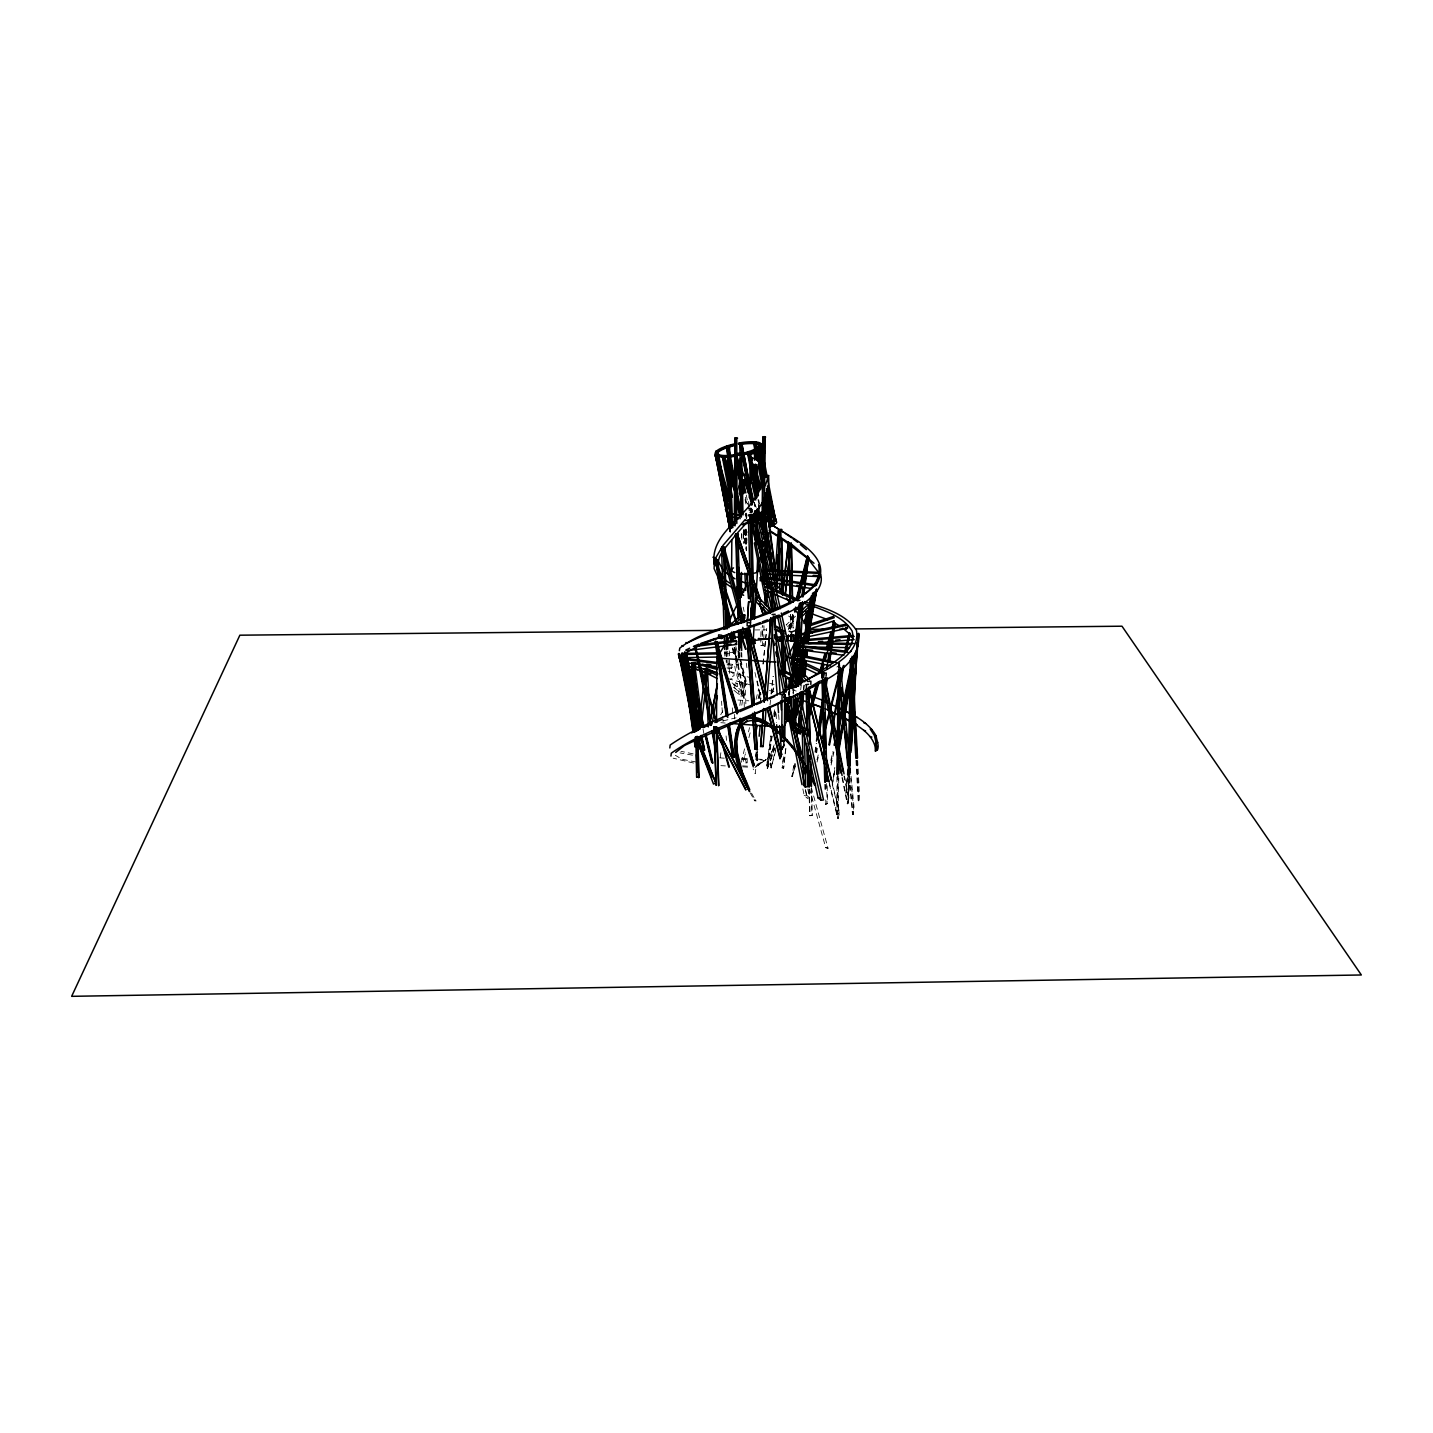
<?xml version="1.0" encoding="UTF-8"?>
<svg xmlns="http://www.w3.org/2000/svg" width="1433" height="1433" viewBox="0 0 1433 1433"><rect width="100%" height="100%" fill="white"/><g stroke="black" fill="none" stroke-linecap="round" stroke-linejoin="round"><path stroke-width="0.75" stroke-dasharray="5 3.75" d="M729.361 673.403L729.54 649.579M727.033 667.939L731.332 668.477L732.424 664.357L728.125 663.819M731.332 668.477L732.424 664.357M734.036 672.596L734.018 675.713L732.066 676.537L732.102 673.42L734.036 672.596L729.773 671.45M735.451 652.534L735.684 656.726L735.451 652.534L724.31 652.731M737.296 683.595L734.681 684.168L734.645 687.285L737.261 686.694L737.296 683.595L733.427 681.66M732.102 682.878L741.739 690.867L741.703 693.948L738.783 694.342L738.819 691.243L734.018 687.249M741.577 537.805L741.613 533.398M741.828 539.417L741.9 532.807M838.771 778.173L838.305 813.872L837.015 814.75L836.908 776.668M838.323 667.223L838.377 662.745M837.015 814.75L837.535 774.536M838.914 667.312L838.968 662.834M836.424 814.643L837.714 813.765L838.215 775.844M839.631 666.488L839.684 662.028M763.986 625.791L763.717 645.764L760.744 645.513L760.833 638.849M760.869 636.628L760.995 627.761M762.105 634.926L762.231 626.042M763.717 645.764L762.499 645.244L762.607 638.599M762.625 636.377L762.786 625.29M789.207 695.632L789.278 690.419M787.631 626.669L793.918 620.794L789.171 625.325L789.117 628.514L793.81 624.089M849.894 768.787L848.461 803.017L848.443 767.354M848.461 803.017L849.088 767.425M847.834 802.946L849.267 768.715M795.566 765.885L791.965 776.543L794.043 763.556M792.539 776.65L794.616 763.646M756.158 751.662L755.908 756.105L757.251 752.056M759.114 698.355L759.49 691.691M755.908 758.272L756.284 751.609M759.257 698.319L759.508 693.877M757.143 760.744L757.627 751.859L757.269 760.708M760.368 702.976L760.851 694.091M760.493 702.94L760.995 694.056M850.163 767.909L848.408 792.503L849.518 767.837M848.408 792.503L849.93 768.034M848.264 768.052L846.151 793.201L847.62 767.981M846.151 793.201L848.031 768.93M803.501 689.595L803.859 685.171M803.931 689.595L804.289 685.171M847.763 792.431L849.053 785.714M765.365 641.59L762.875 665.861L765.437 641.626M765.598 639.387L766.727 628.37M765.652 639.423L766.565 630.61M755.746 769.324L755.209 773.73L753.131 768.912M756.57 760.493L757.555 751.68M857.668 760.171L859.549 795.548L858.833 802.373L857.041 760.099M771.026 693.948L773.032 676.322M770.005 704.946L771.026 696.151M771.276 693.948L773.283 676.34M785.911 748.277L783.618 768.285L782.167 767.945L783.439 756.821M783.654 756.803L782.167 767.945M785.606 748.94L783.618 768.285M788.383 695.274L788.92 690.903M800.671 689.828L801.226 685.44M788.813 695.005L789.404 690.616M789.314 695.041L789.888 690.67M720.154 757.699L721.104 751.089M739.822 705.484L743.19 681.356L744.694 684.669L741.631 706.594M772.154 736.15L767.64 766.476L766.601 766.028L770.847 735.738M773.892 714.1L774.501 709.765M767.909 766.458L766.87 766.01L771.115 735.72M773.856 716.249L774.769 709.765M767.64 766.476L771.903 736.168M774.626 716.679L775.54 710.177M774.895 716.679L775.504 712.344M814.947 752.092L816.201 743.315M815.52 752.128L816.774 743.351M816.129 752.719L816.756 748.313M816.703 752.755L817.329 748.366M838.484 669.91L839.272 664.625M839.093 669.999L839.881 664.715M850.235 767.622L854.104 807.71L853.101 814.553L853.513 807.603L849.644 767.533M834.651 771.885L832.466 783.564L834.794 767.389M832.466 783.564L833.612 776.955M833.988 774.751L834.758 770.345M844.485 776.095L848.855 797.912L847.763 803.841L848.318 797.805L843.947 776.005M830.835 760.475L832.716 751.752M830.961 762.822L833.343 751.841M831.122 765.097L833.916 752.02M794.097 688.825L793.148 693.142L792.933 688.754M741.38 762.231L744.945 747.077M748.51 731.923L749.531 727.606M756.033 699.465L758.72 688.628M743.279 761.478L745.321 752.827M748.886 737.673L750.57 731.152M758.075 698.695L759.759 692.193M775.737 750.677L771.044 767.873L770.04 761.425L773.748 746.324M771.473 767.909L770.47 761.46L773.659 748.528M771.044 767.873L775.844 748.474M831.624 780.197L839.541 812.654L838.09 818.44L839.147 812.493L831.23 780.054M816.971 759.759L818.637 753.328M817.043 762.087L818.691 755.657M772.136 692.605L773.82 686.102M788.383 629.75L792.288 614.56M772.62 692.694L773.73 688.359M789.422 627.672L792.771 614.667L793.237 627.994M790.156 628.442L794.025 613.485M790.389 629.535L794.312 614.363M845.506 793.148L846.401 792.306M791.965 776.543L795.602 763.628M755.603 756.194L756.982 752.038M755.908 759.562L757.967 753.328M756.158 759.58L758.236 753.346M774.769 747.901L767.282 768.464L766.709 765.419L774.178 744.838M773.659 746.862L766.709 765.419M767.515 768.446L774.984 747.865M720.727 714.727L722.823 710.893M740.109 663.551L745.465 684.849L746.862 683.935L738.676 651.37M745.465 684.849L746.862 683.935M795.53 616.19L786.126 624.967L789.171 625.325M754.958 767.569L766.082 759.615L756.069 759.006M757.896 765.419L766.082 759.615L755.119 766.583M836.854 667.026L838.466 666.112M752.182 509.754L750.856 510.417L752.63 510.578M756.946 764.416L764.882 760.547L756.23 759.203M827.629 803.555L825.354 804.235L827.629 803.555L827.092 783.618M733.356 649.454L736.544 664.625L738.461 665.019L737.099 658.517M738.461 665.019L736.544 664.625M751.573 511.097L750.39 511.474L752.289 511.724M808.946 789.01L809.699 815.664L812.296 815.287L811.544 788.652M809.699 815.664L812.296 815.287M723.02 720.871L736.043 717.826M741.667 693.805C751.967 714.798 730.633 664.339 735.434 663.354M802.874 788.974L804.182 795.44L807.245 798.145L809.573 797.787L807.8 789.01M804.182 795.44L806.492 795.082L809.573 797.787M760.744 645.513L762.499 645.244M738.819 691.243L741.739 690.867M730.382 678.937L731.958 678.74M752.415 509.557L748.85 508.213L748.904 510.453L750.14 510.327L750.068 508.088M751.68 508.249L751.806 512.423L749.764 512.172L749.638 508.016M748.098 531.983A21.477 4.46 -11 0 1 745.859 532.252L743.709 532.467L743.225 529.959M745.626 762.822C748.51 764.631 742.616 757.555 745.411 754.08M724.543 653.77L735.702 653.573M755.961 800.922L754.331 800.187L755.961 800.922L754.94 799.345M754.815 629.947L766.01 629.839M742.563 765.885L748.832 766.225M720.906 765.652L725.349 765.903M742.599 766.852L750.982 767.318M741.506 758.164L747.793 758.523M741.542 759.15L747.829 759.508M719.832 757.896L724.274 758.164M737.87 700.02L748.778 700.809M720.853 722.698L725.188 723.02M727.05 664.805L731.349 665.342M728.107 666.954L732.406 667.491M696.044 762.016L682.036 759.275L675.355 755.298M693.59 763.055L673.188 758.2M692.515 755.191L680.012 752.898M693.142 753.865L680.944 751.304M825.713 847.673L828.005 848.157L825.713 847.673L809.609 789.189M727.803 678.597L740.127 682.018M728.448 671.45L740.234 674.764M738.604 681.571L749.907 684.759M738.712 674.334L751.555 677.988M769.485 683.201L774.089 684.49M769.378 690.437L773.981 691.709M792.109 689.81L796.229 691.046M748.904 510.453L752.486 511.814M733.409 684.759L737.261 686.694M788.598 616.011L793.703 619.701M733.678 687.285L741.703 693.948M733.983 690.33L738.783 694.342M745.644 501.46L747.811 503.95M754.045 799.757L754.833 800.94M751.519 793.166L755.37 799.99M750.086 792.7L754.492 800.384M754.313 502.911L756.23 507.389M745.088 514.322L746.593 518.513M811.329 787.541L828.005 848.157M738.085 651.478L746.271 684.043M738.031 652.767L740.162 661.294M740.7 663.425L746.056 684.741M735.828 646.498L739.571 661.419M829.116 781.702L838.09 818.44M829.241 783.726L837.696 818.297M753.937 502.446L754.922 506.78M754.403 502.284L755.37 506.619M743.208 607.162L744.139 611.461M757.305 681.051L761.048 698.283M754.958 672.489L756.355 678.937M756.821 681.105L760.583 698.319M734.824 647.662L736.652 656.35M734.287 647.895L736.992 660.918M733.911 649.221L737.081 664.393M734.681 647.429L744.909 697.423M734.162 647.555L744.372 697.531M732.854 648.003L734.18 654.523M735.971 663.228L742.187 693.697M732.317 648.11L733.66 654.648M751.232 508.142L752.11 512.53M746.271 495.101L749.781 512.548M805.489 789.422L807.245 798.145M805.615 790.783L806.492 795.082M842.514 777.707L847.763 803.841M841.977 777.6L847.225 803.734M748.492 501.478L750.659 512.459L750.587 508.375M745.321 497.179L746.611 503.717M758.72 499.723L759.562 503.986M758.003 499.544L758.827 503.807M745.07 499.562L745.912 503.95M746.02 512.996L746.88 517.385M745.876 513.372L746.718 517.761M745.375 529.762L745.859 532.252M746.271 663.228L746.898 667.671M703.03 729.003L703.836 733.445M745.948 513.766L746.503 518.155M746.253 530.64L747.077 537.232M745.626 529.261L747.023 540.259M743.978 529.529L746.127 549.179M746.217 529.117L746.915 535.673M744.515 530.21L746.665 549.878M848.569 767.855L853.101 814.553M847.978 767.748L852.51 814.446M745.805 529.476L746.88 542.838M745.106 529.135L746.7 549.161M743.637 529.798L744.694 543.161M743.279 533.9L743.996 542.802M726.083 735.935L726.531 740.395M721.498 701.131L721.838 705.52M722.017 707.705L723.199 723.056M778.621 714.53L779.176 721.498M734.395 714.404L734.681 718.864M732.299 707.866L732.818 714.601M856.594 760.439L858.833 802.373M855.967 760.368L858.224 802.301M776.149 713.67L776.543 722.572M745.536 530.228L746.378 550.272M745.393 530.747L746.217 550.791M743.333 532.503L743.799 543.644M750.731 507.891L750.856 512.065M727.713 651.281L728.251 669.05M726.495 651.8L726.836 662.924M725.904 651.101L726.244 662.207M724.686 651.639L724.829 656.081M811.15 788.49L811.902 815.126M809.34 789.171L810.093 815.825M741.739 652.767L741.864 657.245M741.076 652.266L741.201 656.744M739.697 653.018L739.822 657.478M739.034 652.517L739.159 656.977M826.554 783.529L827.092 803.465M825.372 784.388L825.551 791.034M825.784 799.919L825.91 804.343M824.817 784.281L824.996 790.944M793.112 689.685L793.237 694.109M745.841 703.818L745.321 681.911L743.691 681.965L744.372 710.428M747.13 758.397L747.238 762.84M792.7 614.65L793.004 628.03M790.694 614.596L790.998 627.976M790.461 614.632L790.765 628.012M745.393 532.7A23.644 4.908 -11 0 1 743.028 532.915M760.153 692.318L759.472 698.946L760.207 692.336"/><path stroke-width="1.5" d="M717.826 657.048L682.108 657.675L682.108 654.523L717.843 653.878M716.267 666.596L684.007 662.53L684.007 659.413L685.135 658.428L717.378 662.476M717.127 672.561L693.644 666.309L693.644 663.228L717.145 669.444M781.737 740.718L782.042 694.36L784.765 694.629L784.585 740.771L781.737 740.718L784.585 740.771M784.442 741.004L784.765 694.629M716.518 722.375L716.894 658.069L724.328 645.531M721.73 638.491L721.748 635.231L718.632 634.855L718.614 638.115L721.73 638.491L725.026 635.589M731.582 570.28L731.833 539.883C746.486 520.376 771.76 502.983 768.446 475.559L764.004 475.953M731.941 524.675L732.012 515.987M734.287 525.374L735.022 437.961L736.777 437.799L736.795 523.511M735.039 525.875L735.022 437.961M717.252 453.473A21.352 5.159 -11.1 0 0 728.842 455.479L730.991 455.318A21.352 5.159 -11.1 0 0 735.523 454.745L735.487 453.527L736.222 455.175L765.043 452.488L765.061 451.288L737.69 453.312M736.078 518.639L736.526 468.394M736.777 587.136L736.759 590.271L743.673 595.34M686.514 649.579L687.697 650.564L736.58 644.438L736.598 641.268L735.362 640.3L697.62 645.011M738.747 597.185L738.962 572.949M741.004 597.292L741.237 573.057M741.309 594.462L741.524 572.448M741.775 614.667L744.82 615.026L744.784 618.214L738.192 624.018M751.017 617.533L751.877 601.735L748.653 601.681L747.578 619.575M751.214 481.721L751.483 457.826L750.39 481.81L750.301 457.7L756.534 458.936L759.293 463.038L758.594 467.301L750.964 464.507L751.358 461.928M750.39 481.81L750.301 457.7M750.498 622.639L750.462 625.934L747.148 625.881L747.166 622.585L750.498 622.639L751.877 601.735M772.208 611.282L758.756 597.812L755.639 598.08L755.603 601.305L767.515 613.324M761.657 576.836L760.278 577.696L760.242 580.92L761.604 580.06M762.087 517.17L763.09 436.832L764.828 436.671L764.488 524.173L761.998 523.851L764.488 524.173M762.768 524.353L763.09 436.832M764.488 463.45L764.828 436.671M764.935 570.889L764.9 574.114L819.461 576.639L819.837 572.466L765.329 569.958L764.935 570.889L819.515 573.397M836.944 774.447L837.284 747.632M837.338 743.172L838.251 671.683M837.535 774.536L837.786 754.439M837.857 749.961L838.896 669.533M838.233 773.605L838.377 762.446M838.878 724.507L839.433 682.108M838.842 773.713L838.986 762.553M839.039 758.075L840.204 668.799M762.051 550.075L762.141 543.412M762.266 534.545L762.356 527.881M763.52 532.754L763.574 528.311M789.117 701.024L789.171 697.746L785.821 697.692L785.768 700.97L789.117 701.024L789.189 696.778L793.219 716.59M789.296 689.291L789.44 678.705L786.162 678.651L785.929 692.479M784.263 693.948L784.335 689.488M784.585 673.886L784.782 662.745L795.745 641.035L786.932 640.444M789.386 681.911L789.44 678.705M791.464 635.124L791.518 631.935L797.626 629.893M792.754 657.944L792.807 654.72M795.082 678.006L795.351 662.78M848.443 767.354L850.324 660.595M849.088 767.425L851.005 658.446M849.303 766.494L850.951 673.17M849.93 766.565L851.847 657.693M798.862 646.552L798.808 649.758L843.894 655.257M803.143 642.987L803.214 639.799L853.154 635.428M810.827 684.455L810.899 681.194L807.728 681.481L793.416 666.542M876.154 736.007C876.441 740.234 880.99 748.85 875.456 751.161L876.154 736.007C871.336 726.943 862.827 720.656 854.14 715.569M804.827 772.405L783.941 696.743M801.764 583.589L807.281 562.22L807.424 556.04L807.764 562.327L798.235 599.173M823.456 676.788L823.527 673.528L826.214 672.919L826.125 676.179M847.44 628.263L847.512 625.11L800.474 635.213L800.42 638.401L847.44 628.263L845.506 627.421M833.63 627.959L833.863 621.42L832.627 627.994M754.295 573.2A13.757 4.012 0.5 0 0 757.072 572.269L757.627 558.942M758.362 541.19L758.72 532.306M736.974 713.795L716.07 645.889L716.751 641.733L738.317 711.95M794.563 712.864L795.225 699.68M795.996 684.275L799.005 624.878M795.709 697.71L794.599 719.706L797.07 714.852L797.626 703.836M796.264 686.712L800.277 607.52L802.444 602.236L800.277 607.52M794.222 719.473L796.694 714.601L797.482 699.179M798.163 685.959L799.507 659.52M799.739 655.114L799.954 650.707M800.295 644.098L801.423 622.065M801.764 615.456L802.444 602.236M798.539 686.21L799.095 675.176M799.327 670.769L802.82 602.469M716.751 641.733L716.07 645.889M754.152 625.182L753.203 640.623L770.757 638.437M754.564 618.572L757.573 570.047M850.253 752.397L852.689 716.607M852.725 712.362L854.516 683.451M854.767 683.201L856.827 649.794M850.897 752.468L853.369 712.434M853.656 707.992L856.576 650.098M851.274 750.086L853.62 712.219M853.889 707.777L857.328 642.289L849.124 757.018M747.327 620.507L748.653 601.681M775.414 570.8L778.226 530.658L781.075 530.55M776.829 563.635L777.456 554.732M778.388 541.352L778.853 534.67M776.381 584.539L780.143 530.998M777.17 586.294L779.821 548.391M848.981 750.337L856.827 648.898M849.053 755.675L857.991 642.342M766.1 708.511L763.144 746.503L760.654 746.503L763.592 708.511M764.129 701.865L764.47 697.423M764.828 692.999L770.847 617.677M760.654 746.503L763.664 708.833M764.201 702.188L764.541 697.764M764.9 693.321L770.918 617.999M766.816 699.644L773.48 618.017M797.823 733.517L799.614 711.395M800.331 702.546L801.047 693.679M804.253 653.86L804.612 649.436M806.582 625.093L807.657 611.819M798.253 733.499L800.026 711.377M800.563 704.749L801.459 693.679M804.683 653.86L805.041 649.436M807.37 620.686L808.087 611.819M799.919 733.893L801.352 716.178M801.889 709.532L803.322 691.817M804.576 676.304L805.83 660.81M806.188 656.386L806.725 649.74M807.442 640.873L807.8 636.449M800.331 733.875L801.781 716.178M802.319 709.532L803.752 691.817M805.006 676.322L806.26 660.81M806.618 656.386L807.155 649.74M807.872 640.891L808.23 636.449M857.561 646.677L857.901 643.184M736.831 735.505C734.699 752.182 740.198 768.769 746.844 783.851M759.15 736.24L760.207 725.205M782.364 594.874L788.401 542.05L790.371 548.732L785.069 594.964M777.313 641.124L777.814 636.718M782.597 594.91L788.652 542.086M779.767 641.196L780.286 636.789M780.018 641.214L780.519 636.807M785.32 594.982L790.604 548.767L789.135 543.752M787.487 721.247L788.007 716.805M787.72 721.229L788.222 716.787M788.813 720.96L789.296 716.643M788.956 721.587L789.476 717.127M669.82 747.972L670.16 745.035C715.497 713.992 772.262 702.439 818.834 672.632C832.054 662.494 857.436 651.442 852.098 630.986C844.019 617.605 828.059 611.998 814.177 606.643M698.587 728.018L705.591 668.387M707.526 672.041L701.059 727.248L692.838 663.604L694.7 663.174M670.949 756.069L671.289 753.185C705.663 728.824 748.635 718.596 786.018 699.143M857.561 637.452L858.6 634.156L857.776 640.981M800.778 685.207L801.871 676.412M802.408 672.023L805.131 650.063M806.206 641.285L807.836 628.102M808.391 623.713L808.929 619.325M788.311 710.051L787.219 718.775L785.391 719.276L786.914 703.8M788.813 688.521L790.174 677.612M791.804 664.518L799.399 603.436L801.262 603.006L793.219 670.805M785.391 719.276L787.29 703.997M789.207 688.718L790.55 677.809M792.18 664.715L799.793 603.615L801.656 603.203M784.997 719.061L786.842 718.578L787.917 709.854M788.741 703.316L789.565 696.778M790.64 688.055L791.732 679.332M793.094 668.423L801.262 603.006M789.135 703.513L789.941 696.975M791.034 688.252L791.858 681.714M799.596 698.605L800.402 692.032M801.495 683.236L802.032 678.848M802.57 674.459L803.394 667.868M803.931 663.479L805.561 650.295M806.654 641.518L812.636 593.19M801.531 693.411L800.868 702.439L798.074 707.168M803.698 675.821L804.253 671.432M805.059 664.822L805.615 660.434M806.152 656.027L806.976 649.436M808.069 640.641L811.347 614.255M811.884 609.867L812.708 603.257M813.245 598.869L814.069 592.277M800.868 702.439L802.229 691.44M804.146 676.054L806.045 660.667M806.6 656.26L807.406 649.668M808.499 640.873L814.499 592.492M794.312 653.43L795.172 646.856M795.763 642.486L796.623 635.912M801.835 596.54L802.982 587.781M803.555 583.41L807.03 557.15L806.08 568.149M793.058 666.596L793.649 662.225M795.96 644.725L796.533 640.354M802.319 596.594L803.465 587.835M804.056 583.464L804.916 576.89M795.44 653.842L797.751 636.306M802.964 596.898L808.66 557.527L803.734 594.749M793.327 673.6L793.9 669.211M795.924 653.878L797.948 638.563M801.71 610.082L802.587 603.508M816.505 741.112L817.455 734.538M818.386 727.946L823.384 692.838M824.942 681.857L825.569 677.469M826.805 668.692L828.99 653.341M829.617 648.952L830.567 642.36M831.176 637.972L833.934 622.674L835.152 623.158L829.832 660.506M818.959 728L821.772 708.242M822.399 703.854L823.33 697.28M828.328 662.171L829.259 655.58M830.191 649.006L832.071 635.84M833.003 629.248L833.934 622.674M818.01 739.535L823.312 702.188M825.82 684.616L826.751 678.024M829.259 660.452L834.579 623.086L833.361 622.621M819.21 735.183L822.649 711.019M826.089 686.855L827.325 678.078M800.599 660.846L810.594 597.758M797.608 682.807L798.306 678.454M799.327 671.934L811.383 595.77M798.987 679.959L799.668 675.606M800.366 671.271L802.086 660.398M803.107 653.878L803.806 649.525M804.827 643.005L812.063 597.346M798.736 684.508L804.253 649.722M805.292 643.202L813.21 593.19M754.618 447.544L753.776 443.209L756.051 442.815L762.786 477.494C760.224 512.53 708.869 528.598 714.225 564.315M838.986 743.208L843.177 719.008M844.324 712.398L850.432 677.218M851.954 668.423L853.853 657.425M838.95 746.127L843.535 719.706M844.682 713.097L850.414 680.066M851.954 671.253L854.999 653.627M857.668 638.222C858.707 627.511 859.316 637.972 857.561 642.736M838.86 747.704L843.428 721.301M844.574 714.709L850.306 681.714M851.829 672.919L855.268 653.126M857.543 639.924L858.689 633.332M839.219 748.42L844.18 719.796M844.951 715.389L850.683 682.359M851.829 675.767L855.644 653.735M799.614 682.001L802.319 666.614M804.647 653.412L805.418 649.006M808.499 631.416L809.663 624.806M810.433 620.417L815.449 591.811M816.989 583.016L818.153 576.406M799.775 684.347L804.02 660.147M804.773 655.096L805.955 649.149M807.495 640.354L808.266 635.947M809.036 631.541L816.344 589.16M817.885 580.365L819.085 574.346M800.295 683.792L801.835 675.015M802.605 670.608L803.376 666.22M805.31 655.221L806.08 650.833M809.161 633.243L816.882 589.285M761.514 458.255L759.006 447.454L757.43 447.687L762.768 472.281M828.901 744.838L832.466 725.098M832.985 722.196L839.219 687.822M840.419 681.248L843.195 665.897M845.685 652.105L849.142 632.992M829.528 744.963L839.577 689.47M841.046 681.374L843.947 665.378M846.616 650.672L849.787 633.117M679.332 650.689L679.797 648.11C705.663 627.6 741.882 625.451 771.151 610.583C789.959 602.344 823.921 590.736 818.583 564.638M823.223 677.648L823.975 673.6M875.456 751.161L876.011 743.53L877.533 749.925L875.76 749.549C873.539 734.001 857.919 725.797 845.685 718.56M710.231 720.692L717.414 683.846M709.926 722.931L717.109 686.067M711.986 723.987L717.36 695.757M834.113 745.214L835.045 740.843M835.976 736.49L837.391 729.952M838.789 723.414L842.998 703.8M843.93 699.429L850.486 668.924M851.883 662.386L852.814 658.016M834.705 745.393L835.636 741.04M836.567 736.687L837.553 732.227M838.914 725.797L850.647 671.199M851.99 664.822L853.871 656.117M858.6 634.156C861.896 671.898 810.953 685.081 785.177 700.862M835.332 745.5L836.263 741.13M839.075 728.071L849.823 677.988M851.704 669.283L852.635 664.93M796.461 678.024L797.411 673.707M800.241 660.738L802.605 649.937M812.547 604.565L813.496 600.248M814.428 595.913L815.377 591.596M802.05 654.953L803.143 650.116M813.066 604.744L816.38 589.626M802.587 655.132L803.519 650.815M810.164 620.543L816.792 590.271M737.171 734.054L739.464 727.427L736.741 741.04L737.368 752.468L742.33 772.244L749.781 789.69M796.103 655.812L798.754 645.047M804.074 623.498L807.263 610.565M796.515 655.884L798.647 647.268M800.241 640.802L801.316 636.485M804.504 623.57L807.693 610.637M796.067 666.56L797.142 662.243M798.736 655.777L800.331 649.31M801.925 642.844L803.519 636.377M806.188 625.594L808.857 614.811L808.14 610.548M794.366 675.23L795.44 670.931M796.497 666.614L797.572 662.297M799.166 655.83L800.76 649.364M802.355 642.898L803.949 636.431M806.618 625.666L807.675 621.349M822.47 738.335L829.08 712.613M830.173 708.35L838.986 674.029M845.004 650.528L849.429 633.296M823.079 738.514L839.039 676.34M845.631 650.707L850.056 633.476M765.276 485.715L768.554 475.684L763.807 476.67L768.231 476.258L764.756 476.974M796.211 599.388L807.424 556.04M796.694 599.496L807.907 556.147M786.842 641.25L788.508 634.837M794.581 611.354L795.691 607.073M797.894 598.528L800.653 587.852M787.595 640.372L788.705 636.037M794.867 612.196L795.996 607.843M759.347 516.758L758.612 514.465M805.507 722.644L807.316 716.178M809.126 709.711L810.344 705.412M811.544 701.095L816.362 683.863M819.981 670.949L824.817 653.717M826.017 649.418L830.853 632.186M832.054 627.869L833.863 621.42M811.508 703.352L816.326 686.138M821.163 668.906L824.781 655.992M828.399 643.059L831.409 632.293M808.875 716.249L818.53 681.786M821.557 671.02L823.366 664.554M824.566 660.255L826.375 653.788M827.593 649.489L832.412 632.258M808.839 718.506L811.257 709.89M812.457 705.591L819.103 681.893M822.721 668.978L823.939 664.661M825.139 660.362L828.758 647.447M829.976 643.13L833.594 630.215M765.079 700.486L747.399 631.595L749.083 626.884L767.3 698.104M747.399 631.595L749.083 626.884M741.434 489.011L747.148 476.096L746.074 475.057C738.335 471.887 738.801 488.528 739.733 493.579M767.282 709.102L780 758.63L781.666 754.242L769.521 706.738M780 758.63L781.666 754.242M735.72 460.674L734.878 456.285L736.508 455.049M784.621 725.438L789.171 715.748M737.261 604.207L728.752 621.797L732.245 624.483M740.109 598.349L747.686 582.712M739.983 444.212L741.81 443.531L753.167 502.249M741.81 443.531L752.504 500.475M774.447 617.462L771.617 622.262L777.188 695.13M784.03 745.25L781.343 750.068L784.03 745.25L783.636 740.485M777.205 588.641L777.241 583.159M727.516 640.175L729.648 636.592M722.859 551.168C714.261 561.539 718.667 577.033 730.042 583.267M782.042 694.36L784.621 694.862M739.876 728C745.357 717.234 759.687 719.706 768.016 725.385M723.862 549.52L731.761 539.793M745.679 789.87L714.351 729.684L716.625 726.979L718.847 785.481M714.351 729.684L716.375 727.248L749.728 791.338M800.402 605.675C763.682 628.98 716.5 631.613 681.194 656.099L681.983 661.24L690.222 666.721M745.214 519.498L723.128 545.221L714.476 560.016L714.1 568.579L717.611 576.335L724.31 608.953M675.731 752.415L684.669 745.357L714.153 731.797M752.522 713.58L755.066 749.101L757.215 749.746L754.994 713.903M755.066 749.101L752.827 713.276M758.648 514.25L763.699 511.026M801.62 616.745L809.448 609.401M801.692 613.611L809.502 606.284L806.528 605.944L801.817 610.333M731.941 527.756L730.436 527.917L716.482 451.807L718.005 451.664L730.006 514.357M715.963 452.273L718.005 451.664M733.284 625.128L744.82 615.026M725.241 629.087L740.127 616.118M684.007 662.53L685.135 661.544M771.563 525.194L773.73 524.353L771.563 525.194L769.503 518.961M719.008 575.493L718.166 576.173L724.399 606.643M765.329 498.917L766.171 552.135M730.436 527.917L716.482 451.807M724.507 462.949L722.286 456.661L724.256 455.676L728.716 468.251M724.256 455.676L722.286 456.661M725.367 509.288L728.089 512.817M757.072 572.269L758.702 571.104L758.971 565.426M802.086 604.475C811.759 597.901 824.477 587.333 820.607 574.167M759.168 448.457L757.036 449.031L761.622 472.603M816.685 584.933L815.359 585.81L760.278 577.696M807.084 679.493C824.96 670.483 861.161 655.669 856.432 630.305C845.04 613.037 823.026 607.699 804.486 601.609M748.277 515.056L751.376 514.286L763.323 556.703M756.785 460.029L755.997 442.134L754.564 441.794L754.546 460.172M716.088 785.356L713.849 726.871L716.625 726.979M694.951 737.511L697.262 736.347L715.837 782.902L713.509 784.048L695.686 737.279M875.599 743.566L877.695 742.348L875.921 741.989L874.345 735.434L870.243 729.075L872.034 729.612M758.756 504.738L759.436 520.394L757.179 520.519L756.696 509.342M736.168 454.727L734.735 455.497L735.863 460.262M762.338 528.813C766.35 528.938 758.308 527.989 759.974 522.526M689.667 648.164L685.798 650.17L687.303 650.6M732.335 756.284L734.198 756.964L732.335 756.284L727.695 725.367M747.184 720.62L741.989 724.973M717.002 642.056C712.971 639.423 720.638 645.638 718.005 648.683M728.716 478.013L724.614 456.625L723.414 456.572L722.375 457.073L729.755 495.567M691.512 732.908L699.465 729.254L684.795 651.71M794.796 687.392L798.378 685.744L793.846 686.514M789.619 697.495L799.524 694.235M782.973 613.414L788.598 610.888M714.834 722.572L722.178 719.312M769.216 698.91L774.769 696.456M783.332 701.668L717.826 730.185M756.194 704.57L761.765 702.152M739.75 711.646L752.504 706.164M709.156 725.044L703.37 727.516L685.762 656.404L686.013 652.857L703.979 726.316M757.143 597.4L735.272 535.011L737.279 534.169L761.048 601.179M735.272 535.011L737.708 534.581M761.156 513.551L762.822 512.853M693.447 646.39L698.999 644.098M773.05 617.587L779.086 615.079M693.644 666.309L695.596 665.503M724.292 606.105L714.87 558.189L716.249 558.709L722.59 589.088M714.315 558.404L716.249 558.709M762.195 621.868L767.497 619.808M821.969 677.863L821.843 673.438L823.599 672.776M821.843 673.438L824.154 672.865M749.513 626.633L760.421 622.567M724.023 629.427L721.551 547.209L724.614 546.869L724.811 553.532M738.55 630.61L744.032 628.621M749.423 645.943L748.008 646.462L742.796 627.385M700.737 643.471L715.443 638.401M727.767 634.479L736.759 631.254M718.632 467.749L715.049 455.121L716.357 454.655L718.148 460.978M678.275 653.967L698.552 728.86M739.464 592.169L738.085 592.725M715.837 782.902L696.545 736.58M722.877 584.306L713.383 557.043L722.769 581.995M809.77 628.98L834.185 620.794M695.829 739.106L696.617 777.08L699.232 777.367L697.996 746.253M696.617 777.08L699.232 777.367M805.418 625.791L833.916 616.28M809.842 625.809L834.257 617.659M741.631 623.14L721.354 548.946L722.931 548.427L743.225 622.656M702.779 746.378C705.412 750.158 699.573 737.744 700.737 735.631M701.973 643.524L738.819 631.487M685.762 656.404L686.013 652.857M694.575 647.161L715.712 721.39M740.127 518.71L726.334 447.006L727.767 446.559M695.095 739.338L697.728 739.589M717.378 637.757L723.611 635.786M715.049 455.121L717.037 459.079M721.354 548.946L724.364 547.979L744.641 622.173M759.956 444.893L761.407 444.463L762.249 451.126L760.977 444.785L759.4 445.126L761.657 456.267M754.851 638.957L754.976 643.363L753.507 643.793L753.382 639.387M771.008 519.928L768.822 519.731L771.008 519.928L767.067 488.85M678.687 653.573L694.486 732.173M726.567 511.653L730.257 530.98L715.425 455.497L717.396 455.407M695.059 646.48L710.661 725.456M779.695 578.663L778.997 529.78L781.97 529.565L780.143 529.494M748.366 515.79L751.573 515.629L753.328 581.691M706.362 671.163L703.782 671.737L717.288 678.543M800.707 633.888L845.595 624.269M774.089 520.591L775.683 520.269L764.344 462.035M805.955 684.634L808.606 684.293M797.25 600.803L799.936 600.248M740.18 494.564L739.231 485.823L742.007 486.092L742.724 492.647M730.167 531.625L715.784 451.395L717.503 451.126L722.16 477.171M824.459 680.353L819.963 681.105L808.23 687.983L812.744 687.231M818.834 672.632L823.33 671.88M735.022 455.873L736.598 455.622M734.878 456.285L736.455 456.034M795.315 695.883L818.136 798.002L820.482 797.644M818.136 798.002L821.199 800.295L823.545 799.936L799.471 693.447M805.203 730.06L807.334 729.755L793.989 722.125M740.234 496.087L739.535 487.184L742.437 487.184L742.957 493.866M793.613 680.514L781.182 673.904L781.075 670.286L783.081 670.035L795.548 676.591M781.164 630.753L782.4 675.176L785.624 675.785M775.146 637.882L781.737 637.058M786.126 636.503L797.088 635.141M726.459 644.581L730.902 644.026M783.439 630.825L785.123 630.61L785.194 633.655M696.205 646.301L736.598 641.268M764.344 477.296L767.461 476.92M766.153 584.234L764.631 584.413L763.628 550.147M773.175 584.198L774.859 584.001L774.931 587.046M765.67 545.633L765.58 542.856L764.058 543.017L764.147 545.794M755.388 544.056L757.699 544.361M737.386 594.462L735.684 534.151L737.762 533.936L740.556 610.315M735.684 534.151L738.425 534.33M751.859 515.289L753.973 515.074M748.241 484.067L744.067 482.581L743.996 480.61L751.358 482.706M751.609 500.35L747.739 482.957L751.823 482.652L755.746 500.027M736.24 453.974L765.061 451.288M737.69 454.512L765.043 452.488M735.774 438.391L737.547 438.229M763.861 437.28L765.616 437.119M818.333 641.662L822.685 641.268M835.708 640.121L840.043 639.745M808.499 643.614L854.122 639.602M854.211 636.413L804.218 640.802L803.214 639.799M790.21 603.49L789.064 543.268L790.443 603.454M792.574 598.994L791.321 543.232L792.342 599.03M772.029 614.542L775.199 614.273M727.248 447.633A21.352 5.159 -11.1 0 0 717.342 454.171A21.352 5.159 -11.1 0 0 729.039 456.482L731.188 456.303A21.352 5.159 -11.1 0 0 735.72 455.748M772.333 523.618L773.766 523.493M747.739 482.957L749.513 482.867L753.453 500.26M750.014 482.742L751.823 482.652M732.765 527.613L729.504 446.2L727.176 446.093L730.436 527.505L731.582 527.469M681.929 653.466L717.611 652.839M788.831 543.286L791.321 543.232M718.99 630.323L239.866 635.195L71.65 996.329L1361.35 974.977L1121.985 626.203L855.555 628.926M808.552 629.409L826.465 629.212M839.881 629.087L846.598 629.015M692.461 680.603L691.942 662.995L692.694 680.621M696.223 730.49L694.109 666.685L696.008 730.472M760.583 746.163L763.144 746.503M799.345 642.557L853.871 643.453M799.345 643.614L851.757 644.456M799.292 646.82L849.5 647.644M739.786 442.887L741.685 443.281L739.786 442.887L741.416 517.08M780.537 573.881L791.428 574.382M813.227 575.385L819.766 575.69M749.602 451.735L748.474 451.664L756.051 474.502M743.315 474.18L747.148 476.096M731.851 636.736L745.07 637.631M758.29 638.509L769.306 639.261M778.119 639.852L782.525 640.139M716.894 658.069L776.023 662.136M715.784 451.395L730.293 531.697M729.522 723.343L783.726 727.373M744.175 479.518L745.482 479.625L748.133 492.791M728.322 446.093L729.504 446.2M727.176 446.093L728.358 446.2L731.618 527.666L730.436 527.505M851.327 650.958L850.486 651.71M850.486 658.84L856.468 758.218M739.518 515.289L735.774 514.841M713.849 726.871L716.339 727.158L718.56 785.678M799.883 645.567L847.082 651.281M801.011 646.802L848.282 652.534M808.391 649.812L812.69 650.331M831.982 652.678L836.281 653.215M684.007 659.413L716.285 663.443M693.733 662.637L698.032 663.174M706.612 664.249L710.911 664.787M692.838 663.604L701.346 727.337M746.074 475.057L742.903 473.821M763.861 577.159L814.481 584.61M788.007 583.965L792.413 584.628M796.82 585.273L801.208 585.918M766.852 581.905L810.899 588.426M838.484 669.91L848.354 765.634M753.274 643.077L754.976 643.363M794.455 653.824L836.442 662.44M794.921 655.15L832.734 662.924M794.849 658.374L830.567 665.736M754.439 719.957L762.965 722.429L772.781 728.501M783.941 697.154L786.287 697.638M731.117 513.856L733.499 514.447M702.009 664.106L716.966 668.065M794.258 598.743L798.36 599.836M685.888 642.521L687.392 642.933C729.469 621.564 782.346 618.214 816.81 583.715C834.705 553.855 785.803 536.229 767.945 521.827M681.929 645.531L683.434 645.943M807.03 557.15L808.66 557.527M683.344 653.555L681.839 653.143L679.242 658.213L683.666 663.479M706.845 672.632L710.929 673.797M795.19 608.47L799.274 609.652M706.379 665.145L716.572 668.136M755.37 748.796L757.52 749.441M855.698 716.948L857.436 717.485M789.135 631.219L791.518 631.935M863.92 722.913L865.693 723.432M855.537 724.328L857.292 724.865L825.354 708.744M863.777 730.328L865.55 730.866M695.901 669.247L706.29 672.471M870.1 736.544L871.891 737.099M804.325 603.454L810.236 605.371M805.4 611.443L827.808 619.647M802.247 693.053L808.266 695.041M802.122 700.307L808.14 702.313M743.996 480.61L750.265 482.814M742.169 581.744L746.181 583.213M810.272 695.704L823.706 700.683M812.063 703.693L821.646 707.257M812.332 703.908L821.897 707.472M738.98 590.396L731.797 587.53L721.032 580.168L721.802 584.395M756.678 539.238L765.58 542.856M755.173 539.399L762.284 542.301M758.541 542.713L763.896 544.898M755.245 542.14L762.374 545.077M697.369 669.695L685.35 664.41M823.832 700.97L850.844 713.652M742.437 487.184L742.258 493.561M767.64 586.24L797.912 599.37M764.989 586.778L771.026 589.411M775.074 591.166L795.243 599.925M764.935 590.002L770.99 592.653M775.02 594.408L793.166 602.326M764.989 579.613L774.859 584.001M763.323 579.81L771.205 583.321M767.049 583.5L770.99 585.273M763.413 582.819L771.294 586.348M744.354 474.95L746.306 475.863M792.109 656.941L822.202 671.038M789.476 657.514L821.521 672.579M793.416 662.619L817.455 673.958M774.859 625.63L779.982 628.12M774.913 626.669L781.737 630.001M776.65 629.481L781.791 631.989M774.984 629.678L781.809 633.028M706.379 668.1L717.969 673.922M703.8 668.674L717.306 675.462M836.424 706.469L849.106 713.132M834.4 712.828L843.804 717.611M767.407 723.307C721.515 699.179 734.592 770.273 748.707 789.744M781.075 670.286L791.75 675.928M686.909 657.425L690.312 659.323M793.775 723.522L803.286 728.967M791.965 726.209L805.292 733.911M832.788 621.922L839.863 626.114M735.004 578.86L724.256 571.445M769.36 530.3L793.183 545.561L814.016 563.276M769.27 531.016L778.71 536.82M772.441 525.356L778.836 529.296M780.448 530.335L783.69 532.413M780.34 537.859L807.925 558.637L818.44 572.269M715.425 455.497L725.743 507.354M785.302 533.452L791.643 537.787M842.747 628.102L850.163 634.461L853.208 639.19M739.697 586.814L744.891 590.593M740.252 589.662L743.709 592.187M793.148 538.915L797.644 542.283M740.968 631.219L746.217 635.249M772.333 727.946L777.635 732.317M735.344 643.471L736.58 644.438M771.868 725.994L782.382 735.093M777.331 730.49C735.004 691.566 725.456 747.972 743.297 778.28M806.403 549.681L800.384 544.594M761.407 444.463L760.69 443.818L762.947 461.587M777.17 731.744L782.508 736.759M755.639 598.08L770.542 613.055M782.042 736.186L787.344 741.775M793.667 663.264L809.448 679.69M781.916 734.52L787.38 740.288M793.363 669.748L804.791 681.75M723.128 570.155L717.378 559.766M786.878 741.201L792.091 747.309M786.914 739.715L792.288 746.02M742.007 486.092L742.419 494.17M791.822 745.447L797.035 752.2M791.625 746.736L796.694 753.292M738.729 594.785L736.293 592.295L738.282 594.892M774.769 582.21L783.869 594.516M786.466 598.045L790.371 603.311M794.258 608.595L799.471 615.617M802.068 619.146L812.457 633.207M796.551 751.626L801.566 758.774M796.211 752.701L804.146 764.595M801.083 758.182L804.737 763.914M800.581 759.042L803.662 764.004M691.942 662.995L694.324 666.685M805.812 765.616L815.61 785.266M806.295 766.798L809.233 772.082M806.116 767.963L812.386 780.018M805.633 767.354L814.643 785.248M682.413 656.26L684.437 659.986M716.07 727.427L749.441 791.535M714.655 729.504L745.966 789.673M810.129 773.874L814.338 782.866M759.4 445.126L760.977 444.785M698.91 745.375L711.807 777.725M736.956 456.822L750.373 492.433M761.407 521.773L762.983 525.965M713.383 557.043L714.816 560.822M738.228 464.185L742.169 474.645M737.099 461.784L741.828 474.341M744.193 480.628L748.922 493.203M730.955 474.52L734.663 484.999M736.168 489.19L737.655 493.382M724.381 458.238L726.603 464.525M735.541 489.638L737.028 493.83M722.895 456.196L728.86 472.944M730.346 477.135L736.311 493.901M726.012 467.14L727.498 471.314M730.472 479.697L735.684 494.349M763.234 607.431L765.419 613.682M737.279 534.169L751.125 573.684M752.576 577.839L760.601 600.714M735.702 535.423L757.591 597.866M759.777 604.117L763.431 614.524M759.329 603.651L762.983 614.041M724.184 585.739L736.634 621.832M740.198 631.774L746.109 649.095M725.743 592.223L736.007 622.047M740.306 634.085L745.5 649.31M750.301 453.813L752.361 460.029M753.74 464.185L761.317 487.005M757.43 478.658L760.887 489.047M771.223 520.179L772.584 524.335M754.116 469.218L756.176 475.434M758.935 483.727L760.314 487.883M747.471 452.559L755.728 477.458M757.108 481.613L759.866 489.907M740.288 718.327L754.224 765.401L739.822 718.596M716.267 642.002L737.87 712.219M719.151 654.111L737.44 713.527M742.007 728.394L753.095 764.47M738.926 720.172L753.292 766.87M717.163 454.422L729.737 498.594M719.939 467.301L729.522 500.977M720.029 469.594L721.838 475.917M728.215 501.425L724.614 488.796L728.215 508.303M695.112 646.982L716.679 722.447M718.488 728.806L721.086 738.174M722.304 742.419L729.343 766.906M717.521 727.749L719.76 735.326M720.96 739.553L728.788 767.067M752.218 522.526L753.418 526.771M749.835 515.289L763.001 561.969M766.583 574.705L767.783 578.932M768.984 583.177L770.166 587.423M751.877 527.774L756.66 544.737M760.26 557.455L761.442 561.7M767.443 582.891L768.625 587.136M769.826 591.381L771.617 597.74M786.896 699.394L802.982 757.86M806.564 770.345L807.746 775.056M746.378 628.532L747.542 632.759M749.853 641.25L751.017 645.477L749.602 645.996L744.963 629.033M678.705 653.806L698.982 728.698M701.131 736.472L704.785 750.104M700.701 736.616L704.355 750.247M748.76 627.206L767.551 700.594M769.216 707.078L781.379 754.582M747.721 631.272L765.383 700.164M767.586 708.78L780.286 758.29M720.692 579.702L721.784 584.055M725.6 599.245L730.508 618.787M733.768 631.828L735.416 638.33M720.1 579.828L721.193 584.18M725.546 601.538L729.916 618.913M733.177 631.935L734.824 638.455M720.906 584.574L718.166 576.173L721.372 588.963M725.707 603.759L731.063 625.075M733.212 633.583L734.287 637.846M727.803 614.542L728.86 618.787M732.621 633.708L733.678 637.972M808.911 687.177L824.745 752.074M826.339 758.576L831.624 780.197M809.036 689.219L824.889 754.098M825.945 758.433L831.23 780.054M824.871 764.416L806.492 690.813L824.477 764.273M825.927 768.751L829.116 781.702M826.071 770.757L828.704 781.558M706.093 734.968L712.971 763.055M686.3 656.224L703.71 727.409M705.824 736.043L712.147 761.926M685.476 653.036L703.442 726.495M705.555 735.129L712.434 763.216M705.287 736.204L711.628 762.087M769.002 490.677L775.987 520.931M771.832 504.452L775.325 519.57M757.43 447.687L762.929 471.457M766.924 488.76L773.892 519.015M768.249 496.051L773.247 517.653M758.2 510.9L780.304 608.685M781.29 613.037L797.5 684.759M755.908 511.133L777.994 608.971M779.462 615.491L795.673 687.249M797.142 693.769L821.199 800.295M755.979 519.892L775.898 608.971M777.349 615.491L793.38 687.195M739.93 592.098L740.861 596.397M725.761 604.26L730.293 625.97M731.654 632.472L733.463 641.16M715.676 558.924L724.31 600.158L724.184 593.387M725.653 606.661L729.737 626.185M731.564 634.873L732.926 641.375M715.336 560.357L724.399 603.705M727.122 616.709L728.931 625.379M731.188 636.216L732.102 640.551M726.101 614.775L728.824 627.779M730.185 634.282L731.546 640.784M725.797 603.956L730.239 625.684M731.582 632.204L733.356 640.909M720.387 580.168L721.265 584.521M725.707 606.249L729.719 625.809M731.493 634.514L732.388 638.849M727.068 619.701L728.394 626.239M730.185 634.944L731.511 641.465M726.531 619.826L727.874 626.364M729.648 635.07L730.991 641.59M757.412 538.862L763.162 567.396M764.488 573.97L765.365 578.359M766.691 584.951L771.993 611.282M774.644 624.448L783.045 666.13M784.818 674.907L787.469 688.073M794.545 723.181L800.725 753.901M802.05 760.475L804.701 773.641M743.208 479.858L745.841 492.934M755.048 538.718L769.521 610.655M774.339 634.64L775.217 638.993M776.095 643.345L785.75 691.315M787.505 700.038L805.059 787.236M801.996 784.657L786.072 704.284M824.853 677.952L844.055 773.91M824.745 680.048L843.07 771.635M822.847 679.672L842.085 775.522M841.099 773.247L824.047 688.288L824.19 694.915M679.135 653.448L694.915 732.048M742.742 484.103L744.461 492.827M754.331 542.964L766.762 606.177M769.342 619.253L770.632 625.809M773.641 641.07L774.483 645.423M775.772 651.961L776.632 656.314M777.492 660.685L783.923 693.375M695.614 646.337L711.216 725.313M712.362 730.758L715.981 749.459M711.807 730.902L715.873 751.788M764.434 471.009L765.688 477.476M767.371 486.092L773.659 518.441M768.769 497.77L772.512 517.062M769.288 504.649L770.954 513.229M757.752 448.547L762.338 472.138M767.336 497.878L771.097 517.17M765.741 492.647L770.793 518.656L769.718 518.603L765.079 494.743M770.793 519.767L771.617 524.048M754.976 442.707L762.983 483.906M755.89 454.046L757.143 460.548M758.415 467.051L761.783 484.39M764.308 497.394L765.15 501.729M765.992 506.064L768.518 519.068M752.11 465.564L755.424 482.634M761.21 512.53L762.446 518.943M763.287 523.206L764.111 527.487M757.161 495.263L748.886 452.523L747.489 452.971L755.764 495.693M760.475 512.351L763.377 527.308L761.962 527.738L760.726 521.325M749.495 459.778L752.916 477.35M753.758 481.757L755.89 492.737M759.078 512.781L759.902 517.062M754.851 510.936L756.517 519.642M754.6 511.348L756.284 520.036M740.216 443.764L751.985 504.667M753.668 513.354L754.922 519.892M742.509 457.252L745.876 474.645M746.7 478.98L751.752 505.061M753.418 513.766L754.689 520.286M737.44 460.011L741.255 479.786M742.097 484.175L743.799 492.97M737.135 466.853L740.109 482.24M741.363 488.832L742.222 493.221M736.992 467.265L739.947 482.634M730.991 455.318L731.188 456.303M728.519 446.774L735.201 481.524M736.043 485.877L741.058 511.939M728.179 448.726L741.13 516.113M728.842 455.479L729.039 456.482M727.946 451.574L728.77 455.909M730.024 462.429L735.863 492.827M737.117 499.347L740.055 514.554M729.952 484.426L732.406 497.251M723.414 456.572L731.224 497.233M730.83 518.674L732.496 527.326M717.467 452.129L723.665 484.533M716.948 455.103L721.48 478.747M722.304 483.064L723.128 487.363M725.17 498.111L725.994 502.41M728.054 513.157L728.878 517.456M729.702 521.755L730.937 528.204M700.289 727.857L685.995 652.481L700.038 729.003M701.937 736.472L703.979 747.238M701.256 735.451L703.442 747.417M684.437 656.171L697.853 730.328M699.035 736.867L699.823 741.237M684.06 656.189L697.477 730.328M698.659 736.867L699.465 741.237M683.344 656.833L696.778 731.045M682.986 656.851L696.42 731.045M722.823 481.47L727.23 505.383M681.929 656.619L682.108 657.675M716.536 642.289L727.785 717.431M728.788 724.059L733.75 757.197M715.569 641.214L726.836 716.285M728.143 725.116L732.782 756.033M715.103 641.447L726.37 716.518M718.667 653.108L727.91 714.977M729.236 723.826L734.198 756.964M684.759 662.207L694.647 730.794M684.078 660.04L694.288 730.83M682.735 658.481L693.285 731.582M694.557 740.449L695.524 747.095M682.699 660.738L692.927 731.618M694.217 740.485L695.166 747.13M745.017 633.762L745.644 638.187M744.264 631.631L745.196 638.276M742.258 631.38L743.172 637.9M741.918 632.204L742.849 638.849M766.727 506.333L765.527 497.538L776.901 586.455M767.64 512.907L775.45 569.994M776.041 574.382L776.65 578.771M768.124 532.646L768.733 537.035M769.324 541.423L770.237 547.997M770.847 552.386L771.742 558.977M772.351 563.366L773.247 569.94M773.856 574.328L774.447 578.717M764.452 511.76L773.82 579.81M767.855 533.381L773.587 577.732M765.992 533.882L770.864 571.588M766.386 544.63L768.124 557.921M694.754 665.342L702.976 726.853M764.505 468.878L765.365 475.541M766.619 490.444L770.291 519.319M760.798 451.556L761.639 458.22M762.213 462.644L763.055 469.308M768.41 511.474L768.984 515.916M759.221 444.248L762.893 473.123M765.992 497.538L767.121 506.422M767.981 513.086L768.536 517.528M751.125 457.629L751.358 460.548M739.768 486.486L740.234 490.856M840.562 667.42L850.02 765.401M840.401 671.772L841.261 680.693M841.905 687.374L842.765 696.277M843.41 702.958L844.27 711.861M844.7 716.321L845.56 725.223M846.204 731.905L847.064 740.807M848.999 760.851L849.429 765.294M839.774 683.254L847.763 765.527M749.369 573.988L751.143 596.253M740.234 487.507L740.771 494.17M747.202 574.328L749.172 598.815M746.486 573.952L748.456 598.421M777.797 703.549L778.513 712.72M779.462 725.528L781.343 750.068M774.393 617.104L780.233 694.575M780.663 700.827L781.379 709.998M782.49 725.062L783.206 734.233M748.832 627.278L754.349 705.018M748.528 627.564L754.063 705.305M754.528 711.968L757.215 749.746M746.79 628.908L752.343 706.612M746.486 629.194L751.895 704.696M851.936 665.073L852.778 680.532M853.011 684.956L854.193 707.06M854.426 711.485L855.608 733.589M855.859 737.995L856.916 757.896M851.202 672.077L855.841 758.147M852.098 656.296L857.543 757.967M779.624 726.8L779.91 733.481M776.704 724.74L777.08 733.642M707.633 673.42L710.141 724.561M705.466 669.121L708.314 726.925M756.982 464.489L758.362 495.8M756.284 467.212L756.57 473.929M754.564 441.794L755.352 459.671M755.531 464.149L757 497.699M757.502 508.876L757.985 520.072M754.743 464.632L756.212 498.165M747.13 573.075L747.327 577.535M744.855 573.128L745.751 590.396M696.456 754.636L697.172 772.387M696.993 739.822L698.516 777.6M714.153 726.692L716.393 785.159M751.304 495.746L751.429 499.92M750.014 489.602L750.337 500.027M749.065 489.262L749.316 497.591M745.088 480.503L745.142 482.473M772.62 589.393L773.247 611.64M773.372 616.083L773.498 620.525M770.99 584.27L771.76 610.924M765.347 556.398L766.1 582.085M764.488 572.931L764.613 577.212M762.087 543.179L763.287 583.804M756.982 520.179L757.573 539.972M755.979 510.918L756.051 513.175M755.818 522.508L756.212 535.709M756.337 540.098L756.481 544.504M725.026 560.196L727.068 629.069M727.265 635.733L727.659 649.059M723.378 547.316L725.761 627.349M726.029 636.252L726.424 649.579M724.22 636.091L724.614 649.418M692.82 685.01L694.127 729.039M692.605 685.01L693.912 729.039M808.731 688.736L810.236 742.025M810.791 761.998L811.49 786.43M808.319 688.61L809.896 744.103M810.2 755.209L810.326 759.633M810.451 764.076L811.078 786.269M806.367 684.759L807.818 735.846M808.194 749.19L809.269 786.95M806.08 689.076L807.227 729.057M807.854 751.268L808.875 786.789M791.034 687.733L790.747 676.645L792.646 677.648L792.933 688.754M791.285 696.599L792.18 729.863L794.061 730.955L796.067 730.669L795.136 695.148M784.818 646.874L785.553 673.564M782.776 633.744L783.958 676M774.662 602.541L774.859 609.204M775.038 615.885L775.36 626.991M748.545 522.382L750.677 601.663M750.856 608.273L751.161 619.289M751.698 639.1L751.806 643.507M741.112 630.413L741.685 650.528M737.762 533.936L737.888 538.396M738.694 567.432L739.518 596.45M740.449 629.947L740.951 647.806M736.347 534.545L738.246 601.609M738.371 606.069L738.676 617.247M739.07 630.663L739.625 650.779M737.762 607.861L738.085 619.02M738.407 630.18L738.98 650.277M824.333 679.511L827.038 781.415M824.674 712.649L825.605 748.08M826.142 768.016L826.501 781.307M822.399 673.528L825.318 782.167M822.094 682.305L824.763 782.078M806.725 743.494L807.818 786.663L805.686 786.986L804.253 730.848L802.211 729.684L803.662 785.714M793.183 697.638L793.954 726.513M763.664 523.547L763.932 534.742M765.401 592.904L765.688 604.099M762.661 503.717L763.556 538.933M764.953 593.961L765.222 604.959M753.453 586.097L754.331 619.128M750.086 515.987L752.791 617.354M765.491 505.634L766.673 552.619M767.622 590.683L767.801 597.382M766.44 563.133L766.834 578.538M766.942 582.944L767.049 587.351M793.38 634.676L793.542 641.375M793.148 634.729L793.291 641.411M791.141 634.676L791.303 641.357M790.909 634.712L791.07 641.393M741.416 442.94L743.01 514.966M740.055 443.227L740.162 447.598M740.395 458.488L741.595 513.014M782.096 538.45L782.83 591.775M780.842 529.834L781.702 592.098M779.749 583.124L779.857 589.787M758.774 538.844L758.845 547.711M738.64 443.084A23.519 5.696 -11.1 0 1 760.762 446.2M754.385 450.141A23.519 5.696 -11.1 0 1 752.432 450.911M745.662 453.079A23.519 5.696 -11.1 0 1 743.19 453.688M735.523 455.192A23.519 5.696 -11.1 0 1 718.757 455.604M715.819 454.351A23.519 5.696 -11.1 0 1 736.025 443.585M738.837 444.087A23.519 5.678 -11.1 0 1 761.442 446.469M760.189 447.956A23.519 5.678 -11.1 0 1 757.86 449.532M748.241 453.383A23.519 5.678 -11.1 0 1 743.369 454.691M735.72 456.178A23.519 5.678 -11.1 0 1 730.723 456.805M728.358 456.984A23.519 5.678 -11.1 0 1 718.936 456.59M717.7 456.249A23.519 5.678 -11.1 0 1 726.388 447.239M728.681 446.505A23.519 5.678 -11.1 0 1 736.222 444.588M760.529 521.021A21.477 4.46 -11 0 1 769.27 526.556M763.932 528.526A21.477 4.46 -11 0 1 761.854 529.153M742.151 524.818A21.477 4.46 -11 0 1 758.254 521.29M745.572 520.591A23.644 4.944 -11 0 1 775.916 520.43M772.244 523.188A23.644 4.944 -11 0 1 770.685 523.923M730.221 529.296A23.644 4.944 -11 0 1 734.896 524.173M743.62 523.797A23.644 4.908 -11 0 1 772.62 520.125A23.644 4.908 -11 0 1 769.396 527.165M773.533 520.878A21.459 4.478 -11 0 1 768.787 524.066M765.401 525.392A21.459 4.478 -11 0 1 761.371 526.663M755.406 519.086A21.459 4.478 -11 0 1 757.752 518.746M758.988 444.732A21.352 5.159 -11.1 0 1 755.639 448.708M754.242 449.443A21.352 5.159 -11.1 0 1 742.473 453.401M740.18 453.903A21.352 5.159 -11.1 0 1 737.852 454.368M717.252 452.291A21.352 5.159 -11.1 0 1 725.116 447.329M727.068 446.63A21.352 5.159 -11.1 0 1 735.971 444.23M738.353 443.764A21.352 5.159 -11.1 0 1 745.321 442.797M756.069 443.048A21.352 5.159 -11.1 0 1 758.63 444.212M756.266 444.051A21.352 5.159 -11.1 0 1 755.818 449.711M754.439 450.428A21.352 5.159 -11.1 0 1 742.67 454.386M740.377 454.906A21.352 5.159 -11.1 0 1 738.049 455.354M729.343 446.971A21.352 5.159 -11.1 0 1 736.168 445.233M743.243 444.051A21.352 5.159 -11.1 0 1 754.94 443.8M750.623 573.845A13.757 4.012 0.5 0 1 738.12 573.451M734.824 572.609A13.757 4.012 0.5 0 1 733.571 567.898M754.922 518.71A13.864 3.726 0.5 0 1 751.214 519.301M738.604 518.943A13.864 3.726 0.5 0 1 735.29 518.155M733.015 517.134A13.864 3.726 0.5 0 1 734.036 513.766M756.749 725.403L755.836 734.233L756.803 725.42M768.446 475.559L764.129 476.096L768.554 475.684M749.961 482.903L748.868 483.011L750.91 483.243L749.961 482.903"/></g></svg>
